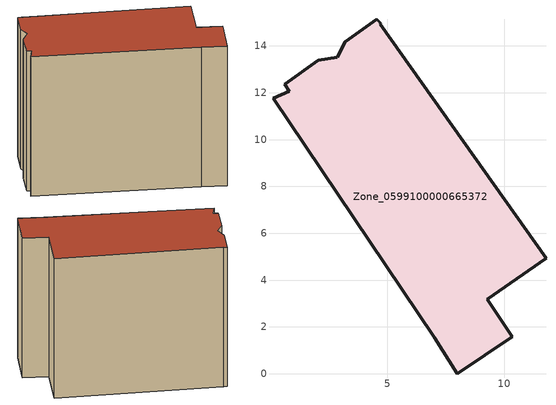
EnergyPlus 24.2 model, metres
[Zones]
Zone_0599100000665372
 floor ground (C_G): 2.86,13.51 3.2,14.19 4.55,15.14 4.73,14.97 4.71,14.92 11.78,4.93 9.28,3.18 10.34,1.58 7.98,0 7,1.57 0.12,11.77 0.82,12.07 0.62,12.38 2.06,13.38 z0
 wall outside (C_F): 7.98,0 10.34,1.58 9.28,3.18 11.78,4.93 4.71,14.92 4.73,14.97 4.55,15.14 3.2,14.19 2.86,13.51 2.06,13.38 0.62,12.38 0.82,12.07 0.12,11.77 7,1.57 7.98,0 z0:11.62
 roof outside (C_R): 3.2,14.19 2.86,13.51 2.06,13.38 0.62,12.38 0.82,12.07 0.12,11.77 7,1.57 7.98,0 10.34,1.58 9.28,3.18 11.78,4.93 4.71,14.92 4.73,14.97 4.55,15.14 z11.62
[BUILDING]
Pand.0599100000665372: North Axis=0; Terrain=City; Loads Convergence Tolerance Value=0.04; Temperature Convergence Tolerance Value=0.4; Solar Distribution=FullExterior; Maximum Number of Warmup Days=25; Minimum Number of Warmup Days=1
[Site:Location]
Rotterdam.The.Hague.AP_ZH_NLD Design_Conditions: Latitude=51.96; Longitude=4.45; Time Zone=1; Elevation=-4.5
[SITE:GROUNDTEMPERATURE:BUILDINGSURFACE]
18, 18, 18, 18, 18, 18, 18, 18, 18, 18, 18, 18
[MATERIAL] Thermal Absorptance=0.9; Solar Absorptance=0.7; Visible Absorptance=0.7
Name | Roughness | Thickness | Conductivity | Density | Specific Heat
G.TI.1946 | MediumSmooth | 0.15 | 1 | 540 | 1210
F.TI.1946 | Rough | 0.3 | 0.857143 | 1920 | 840
R.TI.1946 | MediumRough | 0.2 | 0.1 | 1500 | 1000
[CONSTRUCTION]
C_G: G.TI.1946
C_F: F.TI.1946
C_R: R.TI.1946
[ZONE]
Zone_0599100000665372: Type=1; Multiplier=1; Ceiling Height=Autocalculate; Volume=Autocalculate; Floor Area=autocalculate; Part of Total Floor Area=Yes
[ZONEINFILTRATION:DESIGNFLOWRATE]
Infil_Zone_0599100000665372: Zone or ZoneList or Space or SpaceList=Zone_0599100000665372; Schedule=AlwaysOn; Design Flow Rate Calculation Method=Flow/Area; Flow Rate per Floor Area=0.003; Constant Term Coefficient=1; Temperature Term Coefficient=0; Velocity Term Coefficient=0; Velocity Squared Term Coefficient=0
[HVACTEMPLATE:ZONE:IDEALLOADSAIRSYSTEM]
Zone_0599100000665372: Maximum Heating Supply Air Temperature=50; Minimum Cooling Supply Air Temperature=13; Maximum Heating Supply Air Humidity Ratio=0.0156; Minimum Cooling Supply Air Humidity Ratio=0.0077; Heating Limit=NoLimit; Cooling Limit=NoLimit; Dehumidification Control Type=ConstantSensibleHeatRatio; Cooling Sensible Heat Ratio=0.7; Dehumidification Setpoint=60; Humidification Control Type=None; Humidification Setpoint=30; Outdoor Air Method=None; Outdoor Air Flow Rate per Person=0.00944; Outdoor Air Flow Rate per Zone Floor Area=0; Outdoor Air Flow Rate per Zone=0; Demand Controlled Ventilation Type=None; Outdoor Air Economizer Type=NoEconomizer; Heat Recovery Type=None; Sensible Heat Recovery Effectiveness=0.7; Latent Heat Recovery Effectiveness=0.65
[ZONECONTROL:THERMOSTAT]
ThermostatControl_Zone_0599100000665372: Zone or ZoneList=Zone_0599100000665372; Control Type Schedule=DualSetpointControlType; Control 1=Thermostat_Zone_0599100000665372; Temperature Difference Between Cutout And Setpoint=0
[THERMOSTATSETPOINT:DUALSETPOINT]
Thermostat_Zone_0599100000665372: Heating Setpoint Temperature Schedule=HeatingSetpoint_Zone_0599100000665372; Cooling Setpoint Temperature Schedule=CoolingSetpoint_Zone_0599100000665372
[SCHEDULE:COMPACT]
HeatingSetpoint_Zone_0599100000665372: Through: 12/31, For: AllDays, Until: 24:00, 21
CoolingSetpoint_Zone_0599100000665372: Through: 12/31, For: AllDays, Until: 24:00, 24
DualSetpointControlType: Through: 12/31, For: AllDays, Until: 24:00, 4
AlwaysOn: Through: 12/31, For: AllDays, Until: 24:00, 1
